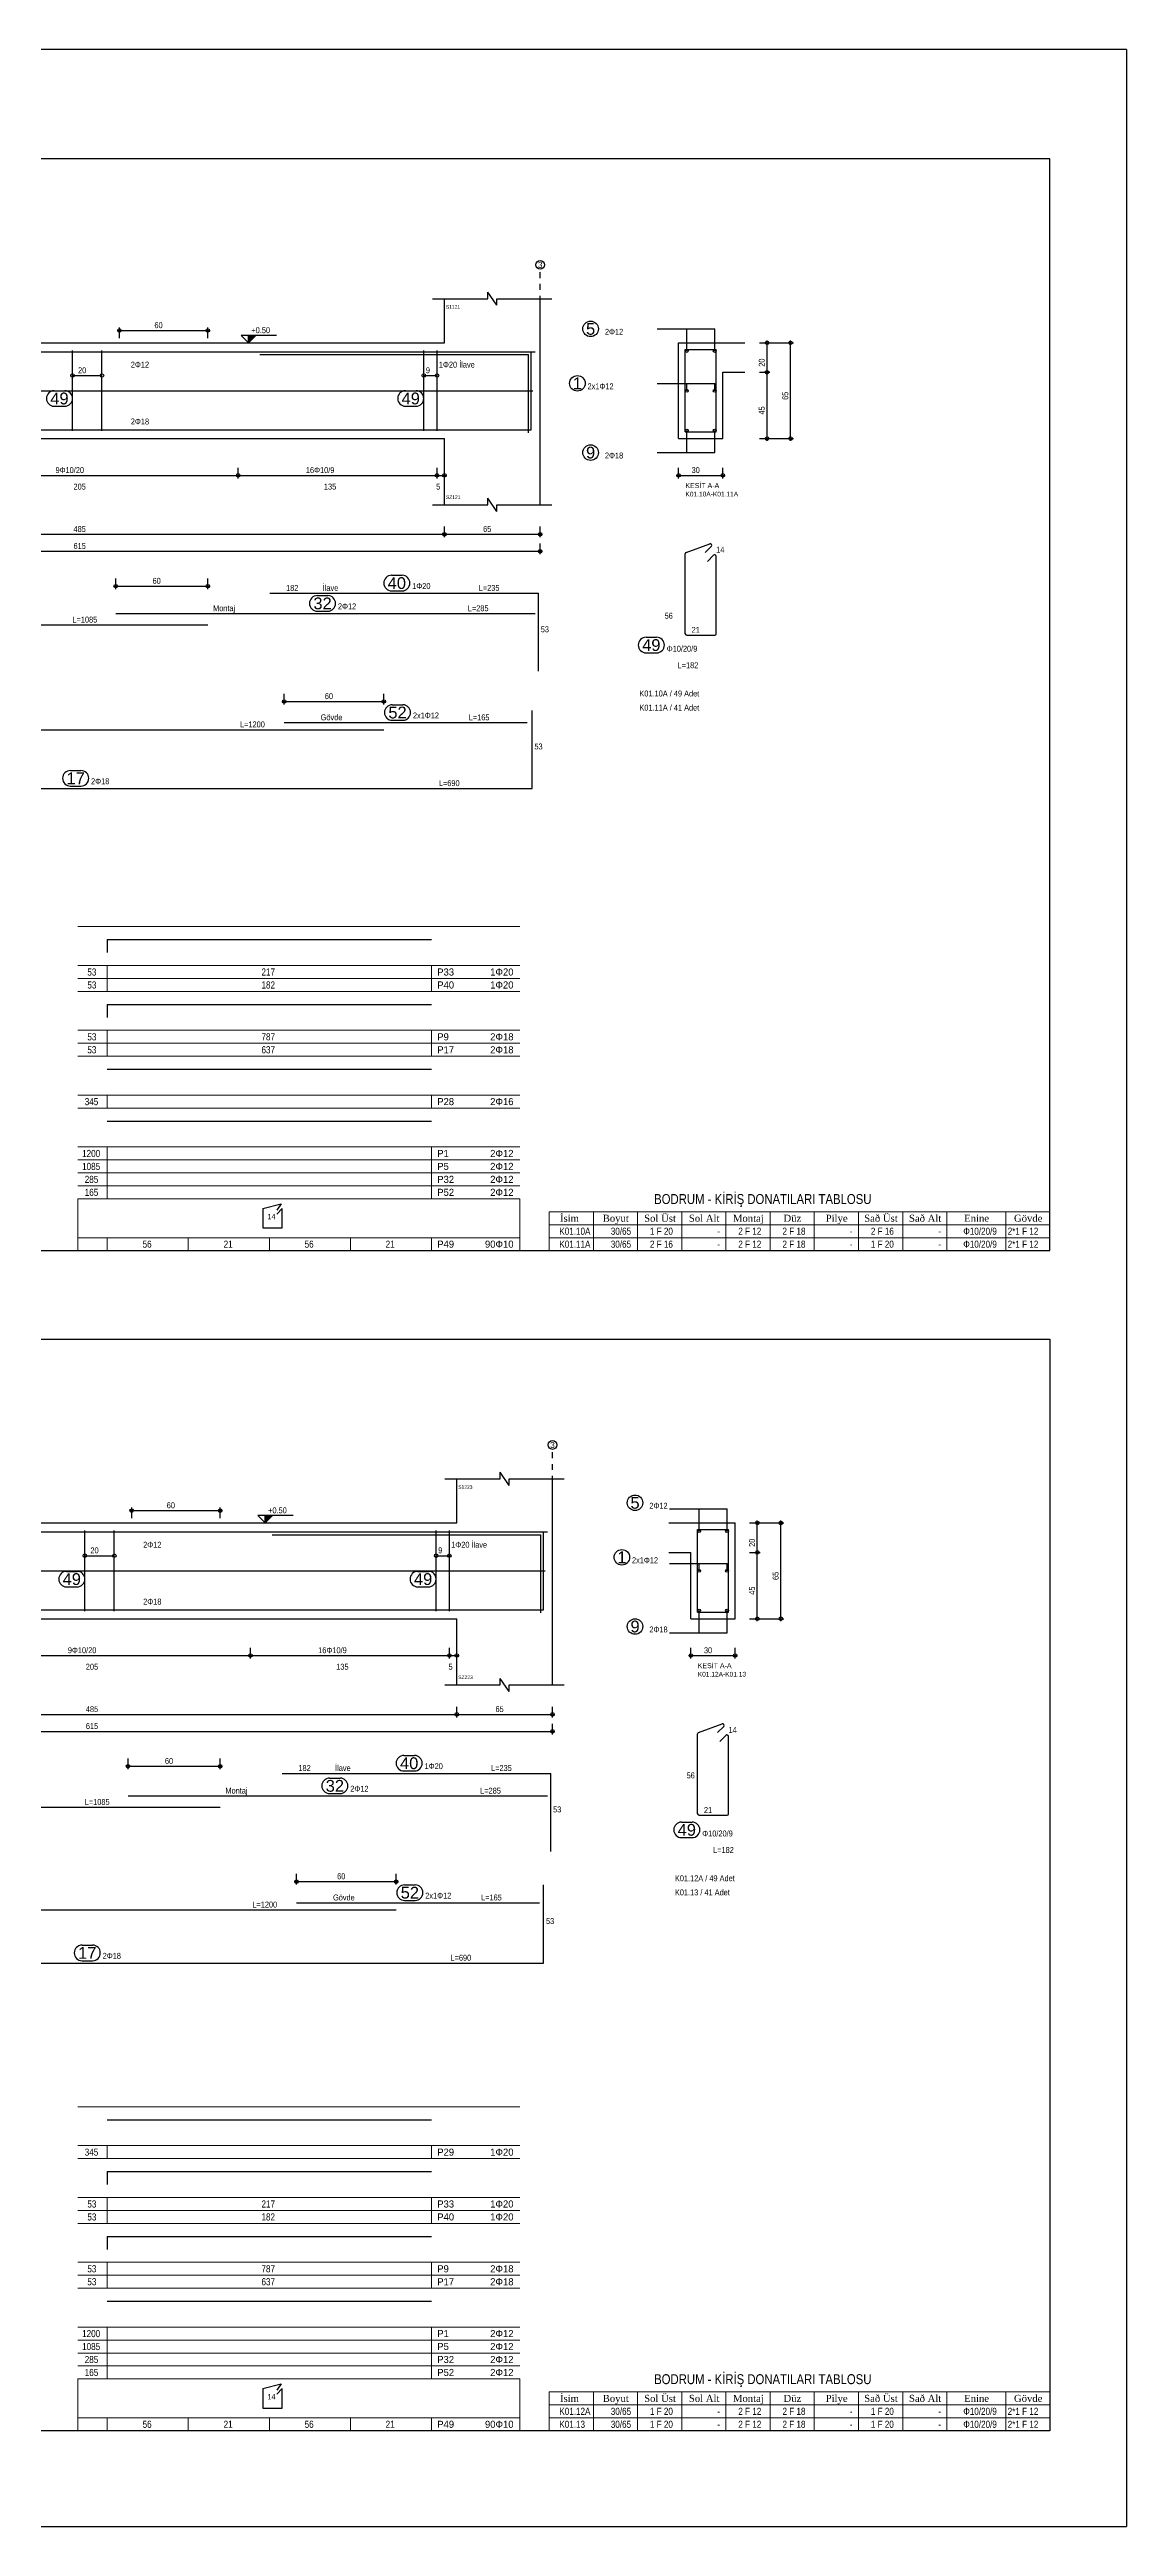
# Model space of a CAD drawing. Header units: metres. Extents: x 419734 to 420376, y 4564732 to 4565123.
# Drawn here: x 420263.1 to 420281.38, y 4564807.53 to 4564849.58 of the extents above; entities that cross this region are included whole.
import ezdxf

# ---------------------------------------------------------------- set-up
doc = ezdxf.new("R2010")
doc.units = ezdxf.units.M
doc.linetypes.add('TRATTO-PUNTO', pattern=[1, 0.5, -0.25, 0, -0.25])
for name, color, linetype in [('Standart', 7, 'Continuous'), ('SW_ASSI', 7, 'TRATTO-PUNTO'), ('SW_DIM', 33, 'Continuous'), ('SW_MAGRONE', 2, 'Continuous'), ('SW_QUOTE', 1, 'Continuous'), ('SW_REINFORCEMENT', 7, 'Continuous'), ('SW_Tondini', 1, 'Continuous'), ('SW_TXT_TESTI', 1, 'Continuous')]:
    doc.layers.add(name, color=color, linetype=linetype)
doc.styles.add('arial_1_18', font='arial.ttf', dxfattribs={"height": 0.2})
doc.styles.add('SWS', font='ARIALN.TTF')
doc.styles.add('symbol_1_18', font='symbol.ttf', dxfattribs={"height": 0.2})
doc.styles.add('times new roman_1_18', font='times.ttf', dxfattribs={"height": 0.2})

# ---------------------------------------------------------------- blocks, each defined once
blk = doc.blocks.new('*U1605')
at = {"layer": 'SW_QUOTE'}
blk.add_hatch(color=1, dxfattribs=at).paths.add_polyline_path([(0.25, 0.25), (0, 0.25), (0, 0)])
at = {"layer": 'SW_QUOTE', "color": 1}
for p, q in [((0.95, 0.25), (-0.25, 0.25)), ((-0.25, 0.25), (0, 0)), ((-0.25, 0), (0.25, 0)), ((0, 0), (0, 0.25)), ((0.25, 0.25), (0, 0))]:
    blk.add_line(p, q, dxfattribs=at)
at = {"layer": 'SW_QUOTE', "color": 2, "style": 'SWS'}
blk.add_attdef('QUOTA', (0.1, 0.33), '', height=0.2, dxfattribs=at)

msp = doc.modelspace()

# ---------------------------------------------------------------- linework, layer by layer
at = {"color": 0, "linetype": 'Continuous'}
for centre in [(420271.43153, 4564845.925), (420271.64089, 4564825.89194)]:
    msp.add_circle(centre, 0.075, dxfattribs=at)
at = {"layer": 'Standart', "color": 2}
for points in [[(420281.38267, 4564849.57907), (419805.78267, 4564849.57907), (419805.78267, 4564807.5324), (420281.38267, 4564807.5324)], [(420281.38267, 4564849.57907), (420281.38267, 4564807.5324)]]:
    msp.add_lwpolyline(points, dxfattribs=at)
for points in [[(420280.0849, 4564829.18976), (420280.0849, 4564847.72281), (420233.6349, 4564847.72281), (420233.6349, 4564829.18976)], [(420280.0849, 4564809.1567), (420233.6349, 4564809.1567), (420233.6349, 4564827.68976), (420280.0849, 4564827.68976)]]:
    msp.add_lwpolyline(points, close=True, dxfattribs=at)
at = {"layer": 'Standart', "color": 1, "linetype": 'Continuous', "lineweight": 5}
for points in [[(420263.5849, 4564834.68976), (420271.0849, 4564834.68976)], [(420263.5849, 4564834.02976), (420271.0849, 4564834.02976)], [(420263.5849, 4564833.80976), (420271.0849, 4564833.80976)], [(420264.0849, 4564834.02976), (420264.0849, 4564833.58976)], [(420269.5849, 4564834.02976), (420269.5849, 4564833.58976)], [(420263.5849, 4564833.58976), (420271.0849, 4564833.58976)], [(420263.5849, 4564832.92976), (420271.0849, 4564832.92976)], [(420263.5849, 4564832.70976), (420271.0849, 4564832.70976)], [(420264.0849, 4564832.92976), (420264.0849, 4564832.48976)], [(420269.5849, 4564832.92976), (420269.5849, 4564832.48976)], [(420263.5849, 4564832.48976), (420271.0849, 4564832.48976)], [(420263.5849, 4564831.82976), (420271.0849, 4564831.82976)], [(420264.0849, 4564831.82976), (420264.0849, 4564831.60976)], [(420269.5849, 4564831.82976), (420269.5849, 4564831.60976)], [(420263.5849, 4564831.60976), (420271.0849, 4564831.60976)], [(420263.5849, 4564830.94976), (420271.0849, 4564830.94976)], [(420264.0849, 4564830.94976), (420264.0849, 4564830.06976)], [(420269.5849, 4564830.94976), (420269.5849, 4564830.06976)], [(420263.5849, 4564830.72976), (420271.0849, 4564830.72976)], [(420263.5849, 4564830.50976), (420271.0849, 4564830.50976)], [(420263.5849, 4564830.28976), (420271.0849, 4564830.28976)], [(420263.5849, 4564830.06976), (420263.5849, 4564829.18976)], [(420263.5849, 4564830.06976), (420271.0849, 4564830.06976)], [(420271.0849, 4564830.06976), (420271.0849, 4564829.18976)], [(420271.5849, 4564829.84976), (420271.5849, 4564829.18976)], [(420271.5849, 4564829.84976), (420280.0849, 4564829.84976)], [(420271.5849, 4564829.62976), (420280.0849, 4564829.62976)], [(420272.3349, 4564829.84976), (420272.3349, 4564829.18976)], [(420273.0849, 4564829.84976), (420273.0849, 4564829.18976)], [(420273.8349, 4564829.84976), (420273.8349, 4564829.18976)], [(420274.5849, 4564829.84976), (420274.5849, 4564829.18976)], [(420275.3349, 4564829.84976), (420275.3349, 4564829.18976)], [(420276.0849, 4564829.84976), (420276.0849, 4564829.18976)], [(420276.8349, 4564829.84976), (420276.8349, 4564829.18976)], [(420277.5849, 4564829.84976), (420277.5849, 4564829.18976)], [(420278.3349, 4564829.84976), (420278.3349, 4564829.18976)], [(420279.3349, 4564829.84976), (420279.3349, 4564829.18976)], [(420280.0849, 4564829.84976), (420280.0849, 4564829.18976)], [(420263.5849, 4564829.40976), (420271.0849, 4564829.40976)], [(420263.5849, 4564829.18976), (420271.0849, 4564829.18976)], [(420264.0849, 4564829.40976), (420264.0849, 4564829.18976)], [(420265.4599, 4564829.40976), (420265.4599, 4564829.18976)], [(420266.8349, 4564829.40976), (420266.8349, 4564829.18976)], [(420268.2099, 4564829.40976), (420268.2099, 4564829.18976)], [(420269.5849, 4564829.40976), (420269.5849, 4564829.18976)], [(420271.5849, 4564829.40976), (420280.0849, 4564829.40976)], [(420271.5849, 4564829.18976), (420280.0849, 4564829.18976)], [(420263.5849, 4564814.6567), (420271.0849, 4564814.6567)], [(420263.5849, 4564813.9967), (420271.0849, 4564813.9967)], [(420263.5849, 4564813.7767), (420271.0849, 4564813.7767)], [(420264.0849, 4564813.9967), (420264.0849, 4564813.7767)], [(420269.5849, 4564813.9967), (420269.5849, 4564813.7767)], [(420263.5849, 4564813.1167), (420271.0849, 4564813.1167)], [(420263.5849, 4564812.8967), (420271.0849, 4564812.8967)], [(420264.0849, 4564813.1167), (420264.0849, 4564812.6767)], [(420269.5849, 4564813.1167), (420269.5849, 4564812.6767)], [(420263.5849, 4564812.6767), (420271.0849, 4564812.6767)], [(420263.5849, 4564812.0167), (420271.0849, 4564812.0167)], [(420264.0849, 4564812.0167), (420264.0849, 4564811.5767)], [(420269.5849, 4564812.0167), (420269.5849, 4564811.5767)], [(420263.5849, 4564811.7967), (420271.0849, 4564811.7967)], [(420263.5849, 4564811.5767), (420271.0849, 4564811.5767)], [(420263.5849, 4564810.9167), (420271.0849, 4564810.9167)], [(420263.5849, 4564810.6967), (420271.0849, 4564810.6967)], [(420264.0849, 4564810.9167), (420264.0849, 4564810.0367)], [(420269.5849, 4564810.9167), (420269.5849, 4564810.0367)], [(420263.5849, 4564810.4767), (420271.0849, 4564810.4767)], [(420263.5849, 4564810.2567), (420271.0849, 4564810.2567)], [(420263.5849, 4564810.0367), (420263.5849, 4564809.1567)], [(420263.5849, 4564810.0367), (420271.0849, 4564810.0367)], [(420271.0849, 4564810.0367), (420271.0849, 4564809.1567)], [(420271.5849, 4564809.8167), (420271.5849, 4564809.1567)], [(420271.5849, 4564809.8167), (420280.0849, 4564809.8167)], [(420271.5849, 4564809.5967), (420280.0849, 4564809.5967)], [(420272.3349, 4564809.8167), (420272.3349, 4564809.1567)], [(420273.0849, 4564809.8167), (420273.0849, 4564809.1567)], [(420273.8349, 4564809.8167), (420273.8349, 4564809.1567)], [(420274.5849, 4564809.8167), (420274.5849, 4564809.1567)], [(420275.3349, 4564809.8167), (420275.3349, 4564809.1567)], [(420276.0849, 4564809.8167), (420276.0849, 4564809.1567)], [(420276.8349, 4564809.8167), (420276.8349, 4564809.1567)], [(420277.5849, 4564809.8167), (420277.5849, 4564809.1567)], [(420278.3349, 4564809.8167), (420278.3349, 4564809.1567)], [(420279.3349, 4564809.8167), (420279.3349, 4564809.1567)], [(420280.0849, 4564809.8167), (420280.0849, 4564809.1567)], [(420263.5849, 4564809.3767), (420271.0849, 4564809.3767)], [(420263.5849, 4564809.1567), (420271.0849, 4564809.1567)], [(420264.0849, 4564809.3767), (420264.0849, 4564809.1567)], [(420265.4599, 4564809.3767), (420265.4599, 4564809.1567)], [(420266.8349, 4564809.3767), (420266.8349, 4564809.1567)], [(420268.2099, 4564809.3767), (420268.2099, 4564809.1567)], [(420269.5849, 4564809.3767), (420269.5849, 4564809.1567)], [(420271.5849, 4564809.3767), (420280.0849, 4564809.3767)], [(420271.5849, 4564809.1567), (420280.0849, 4564809.1567)]]:
    msp.add_lwpolyline(points, dxfattribs=at)
at = {"layer": 'SW_ASSI', "ltscale": 0.2}
for points in [[(420271.43153, 4564842.1), (420271.43153, 4564845.85)], [(420271.64089, 4564822.06694), (420271.64089, 4564825.81694)]]:
    msp.add_lwpolyline(points, dxfattribs=at)
at = {"layer": 'SW_DIM', "ltscale": 0.5}
for points in [[(420269.60653, 4564845.35), (420270.54403, 4564845.35)], [(420270.69403, 4564845.2375), (420270.54403, 4564845.4625)], [(420270.54403, 4564845.35), (420270.54403, 4564845.4625)], [(420270.69403, 4564845.2375), (420270.69403, 4564845.35)], [(420270.69403, 4564845.35), (420271.63153, 4564845.35)], [(420264.24986, 4564844.81), (420265.82986, 4564844.81)], [(420264.28986, 4564844.68), (420264.28986, 4564844.86)], [(420265.78986, 4564844.68), (420265.78986, 4564844.86)], [(420273.41962, 4564844.8375), (420274.39462, 4564844.8375)], [(420273.91962, 4564844.4625), (420273.91962, 4564844.8375)], [(420274.39462, 4564844.4625), (420274.39462, 4564844.8375)], [(420275.15212, 4564844.6), (420275.73212, 4564844.6)], [(420275.28212, 4564842.935), (420275.28212, 4564844.64)], [(420275.68212, 4564842.935), (420275.68212, 4564844.64)], [(420263.49403, 4564844.045), (420263.99403, 4564844.045)], [(420269.45653, 4564844.045), (420269.68153, 4564844.045)], [(420273.41962, 4564843.9125), (420274.39462, 4564843.9125)], [(420273.91962, 4564843.7875), (420273.91962, 4564843.9125)], [(420274.39462, 4564843.7875), (420274.39462, 4564843.9125)], [(420275.15212, 4564844.1), (420275.33212, 4564844.1)], [(420273.91962, 4564842.7375), (420273.91962, 4564843.1125)], [(420274.39462, 4564842.7375), (420274.39462, 4564843.1125)], [(420273.41962, 4564842.7375), (420274.39462, 4564842.7375)], [(420275.15212, 4564842.975), (420275.73212, 4564842.975)], [(420257.64153, 4564842.35), (420269.84653, 4564842.35)], [(420266.30653, 4564842.3), (420266.30653, 4564842.48)], [(420269.68153, 4564842.3), (420269.68153, 4564842.48)], [(420269.80653, 4564842.3), (420269.80653, 4564842.48)], [(420273.74212, 4564842.35), (420274.57212, 4564842.35)], [(420273.78212, 4564842.3), (420273.78212, 4564842.48)], [(420274.53212, 4564842.3), (420274.53212, 4564842.48)], [(420269.60653, 4564841.85), (420270.54403, 4564841.85)], [(420270.54403, 4564841.85), (420270.54403, 4564841.9625)], [(420270.69403, 4564841.7375), (420270.54403, 4564841.9625)], [(420270.69403, 4564841.7375), (420270.69403, 4564841.85)], [(420270.69403, 4564841.85), (420271.63153, 4564841.85)], [(420269.80653, 4564841.3), (420269.80653, 4564841.48)], [(420271.43153, 4564841.3), (420271.43153, 4564841.48)], [(420238.51653, 4564841.35), (420271.47153, 4564841.35)], [(420238.51653, 4564841.062), (420271.47153, 4564841.062)], [(420271.43153, 4564841.012), (420271.43153, 4564841.192)], [(420264.22736, 4564840.42), (420264.22736, 4564840.6)], [(420265.78986, 4564840.42), (420265.78986, 4564840.6)], [(420264.18736, 4564840.47), (420265.82986, 4564840.47)], [(420267.04553, 4564838.5125), (420268.81753, 4564838.5125)], [(420267.08553, 4564838.4625), (420267.08553, 4564838.6425)], [(420268.77753, 4564838.4625), (420268.77753, 4564838.6425)], [(420270.90339, 4564825.20444), (420270.75339, 4564825.42944)], [(420270.75339, 4564825.31694), (420270.75339, 4564825.42944)], [(420269.81589, 4564825.31694), (420270.75339, 4564825.31694)], [(420270.90339, 4564825.20444), (420270.90339, 4564825.31694)], [(420270.90339, 4564825.31694), (420271.84089, 4564825.31694)], [(420264.45923, 4564824.77694), (420266.03923, 4564824.77694)], [(420264.49923, 4564824.64694), (420264.49923, 4564824.82694)], [(420265.99923, 4564824.64694), (420265.99923, 4564824.82694)], [(420273.62898, 4564824.80444), (420274.60398, 4564824.80444)], [(420274.12898, 4564824.42944), (420274.12898, 4564824.80444)], [(420274.60398, 4564824.42944), (420274.60398, 4564824.80444)], [(420274.98648, 4564824.56694), (420275.56648, 4564824.56694)], [(420275.11648, 4564822.90194), (420275.11648, 4564824.60694)], [(420275.51648, 4564822.90194), (420275.51648, 4564824.60694)], [(420263.70339, 4564824.01194), (420264.20339, 4564824.01194)], [(420269.66589, 4564824.01194), (420269.89089, 4564824.01194)], [(420273.62898, 4564823.87944), (420274.60398, 4564823.87944)], [(420274.12898, 4564823.75444), (420274.12898, 4564823.87944)], [(420274.60398, 4564823.75444), (420274.60398, 4564823.87944)], [(420274.98648, 4564824.06694), (420275.16648, 4564824.06694)], [(420274.12898, 4564822.70444), (420274.12898, 4564823.07944)], [(420274.60398, 4564822.70444), (420274.60398, 4564823.07944)], [(420274.98648, 4564822.94194), (420275.56648, 4564822.94194)], [(420266.51589, 4564822.26694), (420266.51589, 4564822.44694)], [(420269.89089, 4564822.26694), (420269.89089, 4564822.44694)], [(420270.01589, 4564822.26694), (420270.01589, 4564822.44694)], [(420273.62898, 4564822.70444), (420274.60398, 4564822.70444)], [(420273.99148, 4564822.26694), (420273.99148, 4564822.44694)], [(420274.74148, 4564822.26694), (420274.74148, 4564822.44694)], [(420257.85089, 4564822.31694), (420270.05589, 4564822.31694)], [(420273.95148, 4564822.31694), (420274.78148, 4564822.31694)], [(420269.81589, 4564821.81694), (420270.75339, 4564821.81694)], [(420270.75339, 4564821.81694), (420270.75339, 4564821.92944)], [(420270.90339, 4564821.70444), (420270.75339, 4564821.92944)], [(420270.90339, 4564821.70444), (420270.90339, 4564821.81694)], [(420270.90339, 4564821.81694), (420271.84089, 4564821.81694)], [(420238.72589, 4564821.31694), (420271.68089, 4564821.31694)], [(420270.01589, 4564821.26694), (420270.01589, 4564821.44694)], [(420271.64089, 4564821.26694), (420271.64089, 4564821.44694)], [(420238.72589, 4564821.02894), (420271.68089, 4564821.02894)], [(420271.64089, 4564820.97894), (420271.64089, 4564821.15894)], [(420264.39672, 4564820.43694), (420266.03923, 4564820.43694)], [(420264.43672, 4564820.38694), (420264.43672, 4564820.56694)], [(420265.99923, 4564820.38694), (420265.99923, 4564820.56694)], [(420267.25489, 4564818.47944), (420269.02689, 4564818.47944)], [(420267.29489, 4564818.42944), (420267.29489, 4564818.60944)], [(420268.98689, 4564818.42944), (420268.98689, 4564818.60944)]]:
    msp.add_lwpolyline(points, dxfattribs=at)
for centre in [(420264.28986, 4564844.81), (420265.78986, 4564844.81), (420275.28212, 4564844.6), (420275.68212, 4564844.6), (420263.49403, 4564844.045), (420263.99403, 4564844.045), (420269.45653, 4564844.045), (420269.68153, 4564844.045), (420275.28212, 4564844.1), (420275.28212, 4564842.975), (420275.68212, 4564842.975), (420266.30653, 4564842.35), (420269.68153, 4564842.35), (420269.80653, 4564842.35), (420273.78212, 4564842.35), (420274.53212, 4564842.35), (420269.80653, 4564841.35), (420271.43153, 4564841.35), (420271.43153, 4564841.062), (420264.22736, 4564840.47), (420265.78986, 4564840.47), (420267.08553, 4564838.5125), (420268.77753, 4564838.5125), (420264.49923, 4564824.77694), (420265.99923, 4564824.77694), (420275.11648, 4564824.56694), (420275.51648, 4564824.56694), (420263.70339, 4564824.01194), (420264.20339, 4564824.01194), (420269.66589, 4564824.01194), (420269.89089, 4564824.01194), (420275.11648, 4564824.06694), (420275.11648, 4564822.94194), (420275.51648, 4564822.94194), (420266.51589, 4564822.31694), (420269.89089, 4564822.31694), (420270.01589, 4564822.31694), (420273.99148, 4564822.31694), (420274.74148, 4564822.31694), (420270.01589, 4564821.31694), (420271.64089, 4564821.31694), (420271.64089, 4564821.02894), (420264.43672, 4564820.43694), (420265.99923, 4564820.43694), (420267.29489, 4564818.47944), (420268.98689, 4564818.47944)]:
    msp.add_circle(centre, 0.03, dxfattribs=at)
at = {"layer": 'SW_MAGRONE'}
for points in [[(420269.80653, 4564844.6), (420269.80653, 4564845.35)], [(420271.43153, 4564841.85), (420271.43153, 4564845.35)], [(420257.68153, 4564844.6), (420269.80653, 4564844.6)], [(420273.78212, 4564842.975), (420273.78212, 4564844.6)], [(420273.78212, 4564844.6), (420274.90712, 4564844.6)], [(420274.53212, 4564842.975), (420274.53212, 4564844.1)], [(420274.53212, 4564844.1), (420274.90712, 4564844.1)], [(420257.68153, 4564842.97499), (420269.80653, 4564842.97499)], [(420269.80653, 4564841.85), (420269.80653, 4564842.97499)], [(420273.78212, 4564842.975), (420274.53212, 4564842.975)], [(420270.01589, 4564824.56694), (420270.01589, 4564825.31694)], [(420271.64089, 4564821.81694), (420271.64089, 4564825.31694)], [(420257.89089, 4564824.56694), (420270.01589, 4564824.56694)], [(420273.61648, 4564824.56694), (420274.74148, 4564824.56694)], [(420274.74148, 4564822.94194), (420274.74148, 4564824.56694)], [(420273.61648, 4564824.06694), (420273.99148, 4564824.06694)], [(420273.99148, 4564822.94194), (420273.99148, 4564824.06694)], [(420257.89089, 4564822.94194), (420270.01589, 4564822.94194)], [(420270.01589, 4564821.81694), (420270.01589, 4564822.94194)], [(420273.99148, 4564822.94194), (420274.74148, 4564822.94194)]]:
    msp.add_lwpolyline(points, dxfattribs=at)
at = {"layer": 'SW_REINFORCEMENT', "color": 7, "ltscale": 0.05, "flags": 128}
for points in [[(420238.65653, 4564844.45), (420271.34403, 4564844.45)], [(420263.49403, 4564843.105), (420263.49403, 4564844.47)], [(420263.99403, 4564843.105), (420263.99403, 4564844.47)], [(420266.67528, 4564844.4), (420271.23153, 4564844.4)], [(420269.45653, 4564843.105), (420269.45653, 4564844.47)], [(420269.68153, 4564843.105), (420269.68153, 4564844.47)], [(420271.23153, 4564843.075), (420271.23153, 4564844.4)], [(420271.28153, 4564843.125), (420271.28153, 4564844.45)], [(420273.89462, 4564844.4875), (420274.41962, 4564844.4875)], [(420273.89462, 4564843.0875), (420273.89462, 4564844.4875)], [(420274.41962, 4564843.0875), (420274.41962, 4564844.4875)], [(420238.68153, 4564843.7875), (420271.30653, 4564843.7875)], [(420238.70653, 4564843.125), (420271.28153, 4564843.125)], [(420273.89462, 4564843.0875), (420274.41962, 4564843.0875)], [(420273.89462, 4564839.663), (420273.89462, 4564841.01964)], [(420273.9114, 4564841.0436), (420274.31153, 4564841.18924)], [(420274.234, 4564841.04297), (420274.33828, 4564841.14725)], [(420274.27113, 4564840.889), (420274.37609, 4564840.99397)], [(420274.41962, 4564839.663), (420274.41962, 4564840.97593)], [(420266.84528, 4564840.35), (420271.40153, 4564840.35)], [(420271.40153, 4564839.025), (420271.40153, 4564840.35)], [(420238.65653, 4564839.81183), (420265.78986, 4564839.81183)], [(420264.22736, 4564840.00519), (420271.34403, 4564840.00519)], [(420273.92012, 4564839.6375), (420274.39412, 4564839.6375)], [(420238.77753, 4564838.0325), (420268.77753, 4564838.0325)], [(420267.08553, 4564838.1525), (420271.21053, 4564838.1525)], [(420271.29381, 4564837.03583), (420271.29381, 4564838.36083)], [(420255.36881, 4564837.03583), (420271.29381, 4564837.03583)], [(420264.0849, 4564834.46976), (420264.0849, 4564834.24976)], [(420264.0849, 4564834.46976), (420269.5849, 4564834.46976)], [(420264.0849, 4564833.36976), (420264.0849, 4564833.14976)], [(420264.0849, 4564833.36976), (420269.5849, 4564833.36976)], [(420264.0849, 4564832.26976), (420269.5849, 4564832.26976)], [(420264.0849, 4564831.38976), (420269.5849, 4564831.38976)], [(420266.7249, 4564829.90476), (420267.0384, 4564829.98726)], [(420266.7249, 4564829.90476), (420266.7249, 4564829.57476)], [(420267.0549, 4564829.90476), (420266.96156, 4564829.81142)], [(420267.0384, 4564829.98726), (420266.96268, 4564829.87913)], [(420267.0549, 4564829.57476), (420267.0549, 4564829.90476)], [(420266.7249, 4564829.57476), (420267.0549, 4564829.57476)], [(420238.86589, 4564824.41694), (420271.55339, 4564824.41694)], [(420263.70339, 4564823.07194), (420263.70339, 4564824.43694)], [(420264.20339, 4564823.07194), (420264.20339, 4564824.43694)], [(420266.88464, 4564824.36694), (420271.44089, 4564824.36694)], [(420269.66589, 4564823.07194), (420269.66589, 4564824.43694)], [(420269.89089, 4564823.07194), (420269.89089, 4564824.43694)], [(420271.44089, 4564823.04194), (420271.44089, 4564824.36694)], [(420271.49089, 4564823.09194), (420271.49089, 4564824.41694)], [(420274.10398, 4564824.45444), (420274.62898, 4564824.45444)], [(420274.10398, 4564823.05444), (420274.10398, 4564824.45444)], [(420274.62898, 4564823.05444), (420274.62898, 4564824.45444)], [(420238.89089, 4564823.75444), (420271.51589, 4564823.75444)], [(420238.91589, 4564823.09194), (420271.49089, 4564823.09194)], [(420274.10398, 4564823.05444), (420274.62898, 4564823.05444)], [(420274.10398, 4564819.62994), (420274.10398, 4564820.98659)], [(420274.12076, 4564821.01055), (420274.5209, 4564821.15618)], [(420274.44337, 4564821.00991), (420274.54765, 4564821.11419)], [(420274.48049, 4564820.85595), (420274.58545, 4564820.96091)], [(420274.62898, 4564819.62994), (420274.62898, 4564820.94288)], [(420264.43672, 4564819.93283), (420271.55339, 4564819.93283)], [(420267.05464, 4564820.31694), (420271.61089, 4564820.31694)], [(420271.61089, 4564818.99194), (420271.61089, 4564820.31694)], [(420238.86589, 4564819.74078), (420265.99923, 4564819.74078)], [(420274.12948, 4564819.60444), (420274.60348, 4564819.60444)], [(420271.49089, 4564817.09694), (420271.49089, 4564818.42194)], [(420238.98689, 4564817.99944), (420268.98689, 4564817.99944)], [(420267.29489, 4564818.11944), (420271.41989, 4564818.11944)], [(420255.56589, 4564817.09694), (420271.49089, 4564817.09694)], [(420264.0849, 4564814.4367), (420269.5849, 4564814.4367)], [(420264.0849, 4564813.5567), (420264.0849, 4564813.3367)], [(420264.0849, 4564813.5567), (420269.5849, 4564813.5567)], [(420264.0849, 4564812.4567), (420264.0849, 4564812.2367)], [(420264.0849, 4564812.4567), (420269.5849, 4564812.4567)], [(420264.0849, 4564811.3567), (420269.5849, 4564811.3567)], [(420266.7249, 4564809.8717), (420267.0384, 4564809.9542)], [(420266.7249, 4564809.8717), (420266.7249, 4564809.5417)], [(420267.0549, 4564809.8717), (420266.96156, 4564809.77836)], [(420267.0384, 4564809.9542), (420266.96268, 4564809.84607)], [(420267.0549, 4564809.5417), (420267.0549, 4564809.8717)], [(420266.7249, 4564809.5417), (420267.0549, 4564809.5417)]]:
    msp.add_lwpolyline(points, dxfattribs=at)
at = {"layer": 'SW_REINFORCEMENT', "color": 7, "ltscale": 0.05}
for centre, start, end in [((420273.92012, 4564841.01964), 110, 180), ((420274.32025, 4564841.16528), 315, 110), ((420274.39412, 4564840.97593), 0, 135), ((420273.92012, 4564839.663), 180, 270), ((420274.39412, 4564839.663), 270, 0), ((420274.12948, 4564820.98659), 110, 180), ((420274.52962, 4564821.13222), 315, 110), ((420274.60348, 4564820.94288), 0, 135), ((420274.12948, 4564819.62994), 180, 270), ((420274.60348, 4564819.62994), 270, 0)]:
    msp.add_arc(centre, 0.0255, start, end, dxfattribs=at)
at = {"layer": 'SW_Tondini'}
for centre in [(420273.91962, 4564844.4625), (420274.39462, 4564844.4625), (420273.91962, 4564843.7875), (420274.39462, 4564843.7875), (420273.91962, 4564843.1125), (420274.39462, 4564843.1125), (420274.12898, 4564824.42944), (420274.60398, 4564824.42944), (420274.12898, 4564823.75444), (420274.60398, 4564823.75444), (420274.12898, 4564823.07944), (420274.60398, 4564823.07944)]:
    msp.add_circle(centre, 0.025, dxfattribs=at)
at = {"layer": 'SW_TXT_TESTI', "flags": 128}
for points in [[(420263.18326, 4564843.7875), (420263.36203, 4564843.7875)], [(420263.18326, 4564843.5235), (420263.36203, 4564843.5235)], [(420269.14576, 4564843.7875), (420269.32453, 4564843.7875)], [(420269.14576, 4564843.5235), (420269.32453, 4564843.5235)], [(420268.90943, 4564840.654), (420269.0882, 4564840.654)], [(420267.64854, 4564840.30919), (420267.8273, 4564840.30919)], [(420268.90943, 4564840.39), (420269.0882, 4564840.39)], [(420267.64854, 4564840.04519), (420267.8273, 4564840.04519)], [(420273.22893, 4564839.6015), (420273.40769, 4564839.6015)], [(420273.22893, 4564839.3375), (420273.40769, 4564839.3375)], [(420268.92112, 4564838.4565), (420269.09989, 4564838.4565)], [(420268.92112, 4564838.1925), (420269.09989, 4564838.1925)], [(420263.4584, 4564837.33983), (420263.63717, 4564837.33983)], [(420263.4584, 4564837.07583), (420263.63717, 4564837.07583)], [(420263.39263, 4564823.74603), (420263.57139, 4564823.74603)], [(420269.35513, 4564823.74603), (420269.53389, 4564823.74603)], [(420263.39263, 4564823.48203), (420263.57139, 4564823.48203)], [(420269.35513, 4564823.48203), (420269.53389, 4564823.48203)], [(420269.1188, 4564820.62094), (420269.29756, 4564820.62094)], [(420269.1188, 4564820.35694), (420269.29756, 4564820.35694)], [(420267.8579, 4564820.23683), (420268.03666, 4564820.23683)], [(420267.8579, 4564819.97283), (420268.03666, 4564819.97283)], [(420273.83131, 4564819.48984), (420274.01008, 4564819.48984)], [(420273.83131, 4564819.22584), (420274.01008, 4564819.22584)], [(420269.13048, 4564818.42344), (420269.30925, 4564818.42344)], [(420269.13048, 4564818.15944), (420269.30925, 4564818.15944)], [(420263.65548, 4564817.40094), (420263.83425, 4564817.40094)], [(420263.65548, 4564817.13694), (420263.83425, 4564817.13694)]]:
    msp.add_lwpolyline(points, dxfattribs=at)
at = {"layer": 'SW_TXT_TESTI'}
for centre in [(420272.28762, 4564844.8375), (420272.06353, 4564843.9125), (420272.28762, 4564842.7375), (420273.04197, 4564824.90925), (420272.81789, 4564823.98425), (420273.04197, 4564822.80925)]:
    msp.add_circle(centre, 0.132, dxfattribs=at)
for centre, start, end in [((420263.18326, 4564843.6555), 90, 270), ((420263.36203, 4564843.6555), 270, 90), ((420269.14576, 4564843.6555), 90, 270), ((420269.32453, 4564843.6555), 270, 90), ((420268.90943, 4564840.522), 90, 270), ((420269.0882, 4564840.522), 270, 90), ((420267.64854, 4564840.17719), 90, 270), ((420267.8273, 4564840.17719), 270, 90), ((420273.22893, 4564839.4695), 90, 270), ((420273.40769, 4564839.4695), 270, 90), ((420268.92112, 4564838.3245), 90, 270), ((420269.09989, 4564838.3245), 270, 90), ((420263.4584, 4564837.20783), 90, 270), ((420263.63717, 4564837.20783), 270, 90), ((420263.39263, 4564823.61403), 90, 270), ((420263.57139, 4564823.61403), 270, 90), ((420269.35513, 4564823.61403), 90, 270), ((420269.53389, 4564823.61403), 270, 90), ((420269.1188, 4564820.48894), 90, 270), ((420269.29756, 4564820.48894), 270, 90), ((420267.8579, 4564820.10483), 90, 270), ((420268.03666, 4564820.10483), 270, 90), ((420273.83131, 4564819.35784), 90, 270), ((420274.01008, 4564819.35784), 270, 90), ((420269.13048, 4564818.29144), 90, 270), ((420269.30925, 4564818.29144), 270, 90), ((420263.65548, 4564817.26894), 90, 270), ((420263.83425, 4564817.26894), 270, 90)]:
    msp.add_arc(centre, 0.132, start, end, dxfattribs=at)

# ---------------------------------------------------------------- block references
ref = msp.add_blockref('*U1605', (420266.4801, 4564844.6), dxfattribs=dict(xscale=0.5, yscale=0.5, zscale=0.5))
ref.add_attrib('QUOTA', '+0.50', (420266.5301, 4564844.765), dxfattribs={"layer": 'SW_QUOTE', "color": 2, "height": 0.1, "style": 'SWS', "flags": 4})
ref = msp.add_blockref('*U1605', (420266.76445, 4564824.56694), dxfattribs=dict(xscale=0.5, yscale=0.5, zscale=0.5))
ref.add_attrib('QUOTA', '+0.50', (420266.81445, 4564824.73194), dxfattribs={"layer": 'SW_QUOTE', "color": 2, "height": 0.1, "style": 'SWS', "flags": 4})

# ---------------------------------------------------------------- texts
at = {"color": 0, "linetype": 'Continuous', "style": 'arial_1_18'}
for p in [(420271.3922, 4564845.87267), (420271.60156, 4564825.83962)]:
    msp.add_text('3', height=0.10125, dxfattribs=at).set_placement(p)
at = {"layer": 'Standart', "color": 3, "linetype": 'Continuous', "lineweight": 5, "style": 'arial_1_18'}
for s, p in [('5', (420272.20993, 4564844.7375)), ('1', (420271.98584, 4564843.8125)), ('49', (420263.11726, 4564843.5555)), ('49', (420269.07976, 4564843.5555)), ('9', (420272.20993, 4564842.6375)), ('40', (420268.84343, 4564840.422)), ('32', (420267.58254, 4564840.07719)), ('49', (420273.16293, 4564839.3695)), ('52', (420268.85512, 4564838.2245)), ('17', (420263.3924, 4564837.10783)), ('5', (420272.96428, 4564824.80925)), ('49', (420263.32663, 4564823.51403)), ('49', (420269.28913, 4564823.51403)), ('1', (420272.7402, 4564823.88425)), ('9', (420272.96428, 4564822.70925)), ('40', (420269.0528, 4564820.38894)), ('32', (420267.7919, 4564820.00483)), ('49', (420273.76531, 4564819.25784)), ('52', (420269.06448, 4564818.19144)), ('17', (420263.58948, 4564817.16894))]:
    msp.add_text(s, height=0.2, dxfattribs=at).set_placement(p)
at = {"layer": 'Standart', "color": 5, "linetype": 'Continuous', "lineweight": -3}
for s, style, p in [('R33', 'symbol_1_18', (420269.6849, 4564833.85976)), ('1F20', 'symbol_1_18', (420270.58338, 4564833.85976)), ('R40', 'symbol_1_18', (420269.6849, 4564833.63976)), ('1F20', 'symbol_1_18', (420270.58338, 4564833.63976)), ('R9', 'symbol_1_18', (420269.6849, 4564832.75976)), ('R17', 'symbol_1_18', (420269.6849, 4564832.53976)), ('2F18', 'symbol_1_18', (420270.58338, 4564832.75976)), ('2F18', 'symbol_1_18', (420270.58338, 4564832.53976)), ('R28', 'symbol_1_18', (420269.6849, 4564831.65976)), ('2F16', 'symbol_1_18', (420270.58338, 4564831.65976)), ('R1', 'symbol_1_18', (420269.6849, 4564830.77976)), ('2F12', 'symbol_1_18', (420270.58338, 4564830.77976)), ('R5', 'symbol_1_18', (420269.6849, 4564830.55976)), ('R32', 'symbol_1_18', (420269.6849, 4564830.33976)), ('2F12', 'symbol_1_18', (420270.58338, 4564830.55976)), ('2F12', 'symbol_1_18', (420270.58338, 4564830.33976)), ('R52', 'symbol_1_18', (420269.6849, 4564830.11976)), ('2F12', 'symbol_1_18', (420270.58338, 4564830.11976)), ('İsim', 'times new roman_1_18', (420271.76782, 4564829.67976)), ('Boyut', 'times new roman_1_18', (420272.49298, 4564829.67976)), ('Sol Üst', 'times new roman_1_18', (420273.19623, 4564829.67976)), ('Sol Alt', 'times new roman_1_18', (420273.95605, 4564829.67976)), ('Montaj', 'times new roman_1_18', (420274.7036, 4564829.67976)), ('Düz', 'times new roman_1_18', (420275.56211, 4564829.67976)), ('Pilye', 'times new roman_1_18', (420276.27754, 4564829.67976)), ('Sað Üst', 'times new roman_1_18', (420276.9315, 4564829.67976)), ('Sað Alt', 'times new roman_1_18', (420277.69132, 4564829.67976)), ('Enine', 'times new roman_1_18', (420278.62789, 4564829.67976)), ('Gövde', 'times new roman_1_18', (420279.47334, 4564829.67976)), ('R49', 'symbol_1_18', (420269.6849, 4564829.23976)), ('90F10', 'symbol_1_18', (420270.49468, 4564829.23976)), ('R29', 'symbol_1_18', (420269.6849, 4564813.8267)), ('1F20', 'symbol_1_18', (420270.58338, 4564813.8267)), ('R33', 'symbol_1_18', (420269.6849, 4564812.9467)), ('R40', 'symbol_1_18', (420269.6849, 4564812.7267)), ('1F20', 'symbol_1_18', (420270.58338, 4564812.9467)), ('1F20', 'symbol_1_18', (420270.58338, 4564812.7267)), ('R9', 'symbol_1_18', (420269.6849, 4564811.8467)), ('2F18', 'symbol_1_18', (420270.58338, 4564811.8467)), ('R17', 'symbol_1_18', (420269.6849, 4564811.6267)), ('2F18', 'symbol_1_18', (420270.58338, 4564811.6267)), ('R1', 'symbol_1_18', (420269.6849, 4564810.7467)), ('2F12', 'symbol_1_18', (420270.58338, 4564810.7467)), ('R5', 'symbol_1_18', (420269.6849, 4564810.5267)), ('R32', 'symbol_1_18', (420269.6849, 4564810.3067)), ('2F12', 'symbol_1_18', (420270.58338, 4564810.5267)), ('2F12', 'symbol_1_18', (420270.58338, 4564810.3067)), ('R52', 'symbol_1_18', (420269.6849, 4564810.0867)), ('2F12', 'symbol_1_18', (420270.58338, 4564810.0867)), ('İsim', 'times new roman_1_18', (420271.76782, 4564809.6467)), ('Boyut', 'times new roman_1_18', (420272.49298, 4564809.6467)), ('Sol Üst', 'times new roman_1_18', (420273.19623, 4564809.6467)), ('Sol Alt', 'times new roman_1_18', (420273.95605, 4564809.6467)), ('Montaj', 'times new roman_1_18', (420274.7036, 4564809.6467)), ('Düz', 'times new roman_1_18', (420275.56211, 4564809.6467)), ('Pilye', 'times new roman_1_18', (420276.27754, 4564809.6467)), ('Sað Üst', 'times new roman_1_18', (420276.9315, 4564809.6467)), ('Sað Alt', 'times new roman_1_18', (420277.69132, 4564809.6467)), ('Enine', 'times new roman_1_18', (420278.62789, 4564809.6467)), ('Gövde', 'times new roman_1_18', (420279.47334, 4564809.6467)), ('R49', 'symbol_1_18', (420269.6849, 4564809.2067)), ('90F10', 'symbol_1_18', (420270.49468, 4564809.2067))]:
    msp.add_text(s, height=0.12, dxfattribs=dict(at, style=style)).set_placement(p)
at = {"layer": 'SW_DIM', "ltscale": 0.5}
for s, height, style, p in [('S1121', 0.06, 'arial_1_18', (420269.83153, 4564845.18)), ('60', 0.1, 'SWS', (420264.88448, 4564844.85)), ('20', 0.1, 'SWS', (420263.58865, 4564844.085)), ('9', 0.1, 'SWS', (420269.49134, 4564844.085)), ('205', 0.1, 'SWS', (420263.51096, 4564842.11)), ('135', 0.1, 'SWS', (420267.76096, 4564842.11)), ('5', 0.1, 'SWS', (420269.66634, 4564842.11)), ('KESİT A-A', 0.085, 'arial_1_18', (420273.89712, 4564842.135)), ('30', 0.1, 'SWS', (420274.00174, 4564842.39)), ('SZ121', 0.06, 'arial_1_18', (420269.83153, 4564841.95)), ('K01.10A-K01.11A', 0.08, 'arial_1_18', (420273.89712, 4564841.99266)), ('485', 0.1, 'SWS', (420263.51096, 4564841.39)), ('65', 0.1, 'SWS', (420270.46365, 4564841.39)), ('615', 0.1, 'SWS', (420263.51096, 4564841.102)), ('14', 0.1, 'SWS', (420274.41962, 4564841.0375)), ('60', 0.1, 'SWS', (420264.85323, 4564840.51)), ('56', 0.1, 'SWS', (420273.54385, 4564839.9175)), ('21', 0.1, 'SWS', (420274.00174, 4564839.6775)), ('L=182', 0.1, 'SWS', (420273.76476, 4564839.0775)), ('60', 0.1, 'SWS', (420267.77615, 4564838.5525)), ('S1223', 0.06, 'arial_1_18', (420270.04089, 4564825.14694)), ('60', 0.1, 'SWS', (420265.09384, 4564824.81694)), ('20', 0.1, 'SWS', (420263.79801, 4564824.05194)), ('9', 0.1, 'SWS', (420269.7007, 4564824.05194)), ('30', 0.1, 'SWS', (420274.2111, 4564822.35694)), ('205', 0.1, 'SWS', (420263.72032, 4564822.07694)), ('135', 0.1, 'SWS', (420267.97032, 4564822.07694)), ('5', 0.1, 'SWS', (420269.8757, 4564822.07694)), ('K01.12A-K01.13', 0.08, 'arial_1_18', (420274.10648, 4564821.95961)), ('KESİT A-A', 0.085, 'arial_1_18', (420274.10648, 4564822.10194)), ('SZ223', 0.06, 'arial_1_18', (420270.04089, 4564821.91694)), ('485', 0.1, 'SWS', (420263.72032, 4564821.35694)), ('65', 0.1, 'SWS', (420270.67301, 4564821.35694)), ('615', 0.1, 'SWS', (420263.72032, 4564821.06894)), ('60', 0.1, 'SWS', (420265.06259, 4564820.47694)), ('60', 0.1, 'SWS', (420267.98551, 4564818.51944))]:
    msp.add_text(s, height=height, dxfattribs=dict(at, style=style)).set_placement(p)
at = {"layer": 'SW_DIM', "ltscale": 0.5, "style": 'SWS'}
for s, p in [('20', (420275.24212, 4564844.19461)), ('45', (420275.24212, 4564843.38211)), ('65', (420275.64212, 4564843.63211)), ('20', (420275.07648, 4564824.16156)), ('65', (420275.47648, 4564823.59906)), ('45', (420275.07648, 4564823.34906))]:
    msp.add_text(s, height=0.1, rotation=90, dxfattribs=at).set_placement(p)
at = {"layer": 'SW_TXT_TESTI', "style": 'SWS'}
for s, p in [('2Φ12', (420272.53069, 4564844.7375)), ('1Φ20 İlave', (420269.71256, 4564844.18)), ('2Φ12', (420264.48403, 4564844.18)), ('2x1Φ12', (420272.23553, 4564843.8125)), ('2Φ18', (420264.48403, 4564843.215)), ('2Φ18', (420272.53069, 4564842.6375)), ('9Φ10/20', (420263.20534, 4564842.39)), ('16Φ10/9', (420267.45534, 4564842.39)), ('İlave', (420267.74106, 4564840.39)), ('1Φ20', (420269.26009, 4564840.422)), ('Montaj', (420265.87951, 4564840.04519)), ('182', (420267.11865, 4564840.39)), ('2Φ12', (420267.9992, 4564840.07719)), ('L=285', (420270.20348, 4564840.04519)), ('L=235', (420270.389, 4564840.39)), ('L=1085', (420263.4931, 4564839.85183)), ('53', (420271.44153, 4564839.6875)), ('Φ10/20/9', (420273.57958, 4564839.3575)), ('K01.10A / 49 Adet', (420273.11624, 4564838.5975)), ('K01.11A / 41 Adet', (420273.11624, 4564838.3575)), ('L=1200', (420266.33743, 4564838.0725)), ('Gövde', (420267.70619, 4564838.1925)), ('2x1Φ12', (420269.27178, 4564838.2245)), ('L=165', (420270.21957, 4564838.1925)), ('53', (420271.33381, 4564837.69833)), ('2Φ18', (420263.80906, 4564837.10783)), ('L=690', (420269.71285, 4564837.07583)), ('2Φ12', (420273.28505, 4564824.80925)), ('2Φ12', (420264.69339, 4564824.14694)), ('1Φ20 İlave', (420269.92192, 4564824.14694)), ('2x1Φ12', (420272.98989, 4564823.88425)), ('2Φ18', (420264.69339, 4564823.18194)), ('9Φ10/20', (420263.4147, 4564822.35694)), ('16Φ10/9', (420267.6647, 4564822.35694)), ('2Φ18', (420273.28505, 4564822.70925)), ('14', (420274.62898, 4564821.00444)), ('182', (420267.32801, 4564820.35694)), ('İlave', (420267.95042, 4564820.35694)), ('1Φ20', (420269.46945, 4564820.38894)), ('L=235', (420270.59837, 4564820.35694)), ('Montaj', (420266.08887, 4564819.97283)), ('2Φ12', (420268.20856, 4564820.00483)), ('L=285', (420270.41285, 4564819.97283)), ('56', (420273.91698, 4564820.23161)), ('L=1085', (420263.70247, 4564819.78078)), ('53', (420271.65089, 4564819.65444)), ('21', (420274.2111, 4564819.64444)), ('Φ10/20/9', (420274.18197, 4564819.24584)), ('L=182', (420274.36715, 4564818.96584)), ('Gövde', (420267.91555, 4564818.15944)), ('2x1Φ12', (420269.48114, 4564818.19144)), ('L=165', (420270.42893, 4564818.15944)), ('K01.12A / 49 Adet', (420273.71863, 4564818.48584)), ('K01.13 / 41 Adet', (420273.71863, 4564818.24584)), ('L=1200', (420266.5468, 4564818.03944)), ('53', (420271.53089, 4564817.75944)), ('2Φ18', (420264.00614, 4564817.16894)), ('L=690', (420269.90993, 4564817.13694))]:
    msp.add_text(s, height=0.1, dxfattribs=at).set_placement(p)
at = {"layer": 'SW_TXT_TESTI', "linetype": 'Continuous', "lineweight": -3, "style": 'SWS'}
for s, height, p in [('53', 0.12, (420263.74612, 4564833.85976)), ('217', 0.12, (420266.70174, 4564833.85976)), ('53', 0.12, (420263.74612, 4564833.63976)), ('182', 0.12, (420266.70174, 4564833.63976)), ('53', 0.12, (420263.74612, 4564832.75976)), ('53', 0.12, (420263.74612, 4564832.53976)), ('637', 0.12, (420266.70174, 4564832.53976)), ('787', 0.12, (420266.70174, 4564832.75976)), ('345', 0.12, (420263.70174, 4564831.65976)), ('1200', 0.12, (420263.65735, 4564830.77976)), ('1085', 0.12, (420263.65735, 4564830.55976)), ('285', 0.12, (420263.70174, 4564830.33976)), ('165', 0.12, (420263.70174, 4564830.11976)), ('BODRUM - KİRİŞ DONATILARI TABLOSU', 0.168, (420273.36576, 4564829.98176)), ('14', 0.09, (420266.80164, 4564829.72142)), ('30/65', 0.12, (420272.63077, 4564829.45976)), ('Φ10/20/9', 0.12, (420278.61282, 4564829.45976)), ('56', 0.12, (420264.68362, 4564829.23976)), ('21', 0.12, (420266.05862, 4564829.23976)), ('56', 0.12, (420267.43362, 4564829.23976)), ('21', 0.12, (420268.80862, 4564829.23976)), ('K01.10A', 0.12, (420271.75737, 4564829.45976)), ('K01.11A', 0.12, (420271.75737, 4564829.23976)), ('30/65', 0.12, (420272.63077, 4564829.23976)), ('2 F 16', 0.12, (420273.29468, 4564829.23976)), ('1 F 20', 0.12, (420273.29468, 4564829.45976)), ('-', 0.12, (420274.43751, 4564829.45976)), ('-', 0.12, (420274.43751, 4564829.23976)), ('2 F 12', 0.12, (420274.79468, 4564829.45976)), ('2 F 12', 0.12, (420274.79468, 4564829.23976)), ('2 F 18', 0.12, (420275.54468, 4564829.45976)), ('2 F 18', 0.12, (420275.54468, 4564829.23976)), ('-', 0.12, (420276.68751, 4564829.45976)), ('-', 0.12, (420276.68751, 4564829.23976)), ('2 F 16', 0.12, (420277.04468, 4564829.45976)), ('1 F 20', 0.12, (420277.04468, 4564829.23976)), ('-', 0.12, (420278.18751, 4564829.45976)), ('-', 0.12, (420278.18751, 4564829.23976)), ('Φ10/20/9', 0.12, (420278.61282, 4564829.23976)), ('2*1 F 12', 0.12, (420279.36729, 4564829.45976)), ('2*1 F 12', 0.12, (420279.36729, 4564829.23976)), ('345', 0.12, (420263.70174, 4564813.8267)), ('53', 0.12, (420263.74612, 4564812.9467)), ('53', 0.12, (420263.74612, 4564812.7267)), ('217', 0.12, (420266.70174, 4564812.9467)), ('182', 0.12, (420266.70174, 4564812.7267)), ('53', 0.12, (420263.74612, 4564811.8467)), ('787', 0.12, (420266.70174, 4564811.8467)), ('53', 0.12, (420263.74612, 4564811.6267)), ('637', 0.12, (420266.70174, 4564811.6267)), ('1200', 0.12, (420263.65735, 4564810.7467)), ('1085', 0.12, (420263.65735, 4564810.5267)), ('285', 0.12, (420263.70174, 4564810.3067)), ('165', 0.12, (420263.70174, 4564810.0867)), ('BODRUM - KİRİŞ DONATILARI TABLOSU', 0.168, (420273.36576, 4564809.9487)), ('14', 0.09, (420266.80164, 4564809.68836)), ('K01.12A', 0.12, (420271.75737, 4564809.4267)), ('30/65', 0.12, (420272.63077, 4564809.4267)), ('1 F 20', 0.12, (420273.29468, 4564809.4267)), ('-', 0.12, (420274.43751, 4564809.4267)), ('2 F 12', 0.12, (420274.79468, 4564809.4267)), ('2 F 18', 0.12, (420275.54468, 4564809.4267)), ('-', 0.12, (420276.68751, 4564809.4267)), ('1 F 20', 0.12, (420277.04468, 4564809.4267)), ('-', 0.12, (420278.18751, 4564809.4267)), ('Φ10/20/9', 0.12, (420278.61282, 4564809.4267)), ('2*1 F 12', 0.12, (420279.36729, 4564809.4267)), ('56', 0.12, (420264.68362, 4564809.2067)), ('21', 0.12, (420266.05862, 4564809.2067)), ('56', 0.12, (420267.43362, 4564809.2067)), ('21', 0.12, (420268.80862, 4564809.2067)), ('K01.13', 0.12, (420271.75737, 4564809.2067)), ('30/65', 0.12, (420272.63077, 4564809.2067)), ('1 F 20', 0.12, (420273.29468, 4564809.2067)), ('-', 0.12, (420274.43751, 4564809.2067)), ('2 F 12', 0.12, (420274.79468, 4564809.2067)), ('2 F 18', 0.12, (420275.54468, 4564809.2067)), ('-', 0.12, (420276.68751, 4564809.2067)), ('1 F 20', 0.12, (420277.04468, 4564809.2067)), ('-', 0.12, (420278.18751, 4564809.2067)), ('Φ10/20/9', 0.12, (420278.61282, 4564809.2067)), ('2*1 F 12', 0.12, (420279.36729, 4564809.2067))]:
    msp.add_text(s, height=height, dxfattribs=at).set_placement(p)

doc.saveas('drawing.dxf')
